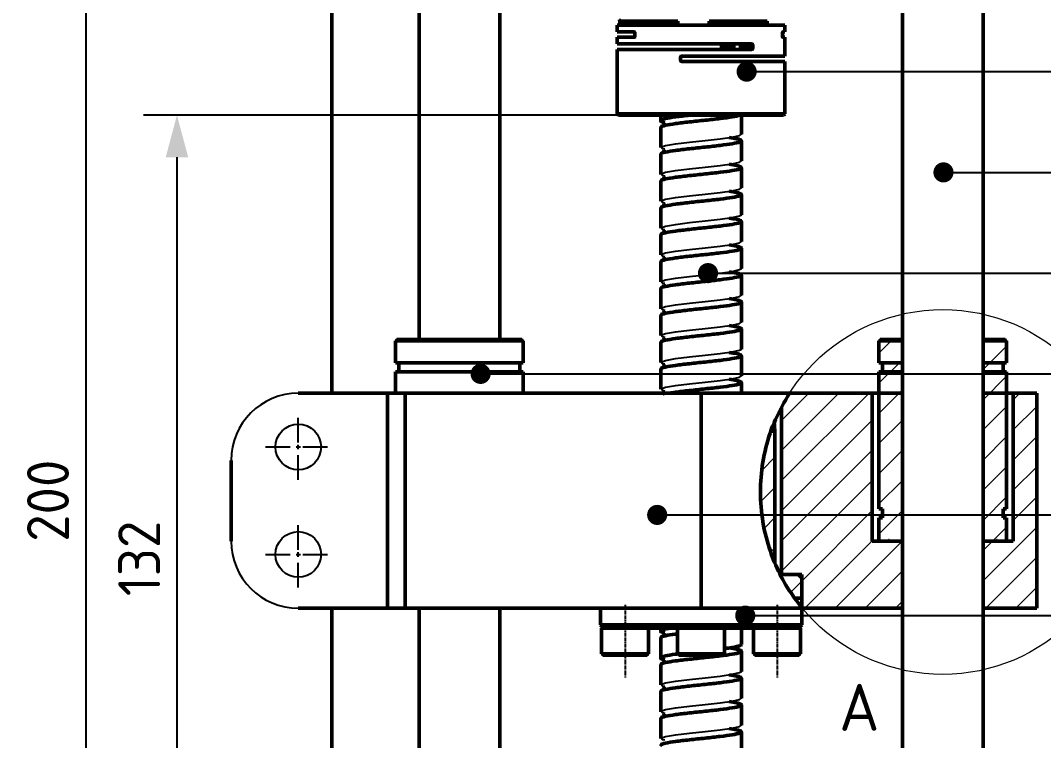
# Model space of a CAD drawing. Header units: millimetres. Extents: x 55 to 11032, y -227 to 3957.
# Drawn here: x 2156.3 to 2308.7, y 2055.2 to 2162.4 of the extents above; entities that cross this region are included whole.
import ezdxf
from ezdxf import colors
from ezdxf.entities.mleader import LeaderData, LeaderLine
from ezdxf.math import Vec2, Vec3

# ---------------------------------------------------------------- set-up
doc = ezdxf.new("R2010")
doc.units = ezdxf.units.MM
doc.header["$LTSCALE"] = 0.7
doc.header["$PDMODE"] = 35
doc.header["$PDSIZE"] = -4
doc.linetypes.add('CENTER2', pattern=[1.125, 0.75, -0.125, 0.125, -0.125])
doc.layers.get('0').update_dxf_attribs({"color": 255})
for name, color, linetype, lineweight in [('AM_5', 10, 'Continuous', 25), ('AMC_Contour', 7, 'Continuous', 50), ('CON', 7, 'Continuous', 50), ('DIM', 94, 'Continuous', 25)]:
    doc.layers.add(name, color=color, linetype=linetype, lineweight=lineweight)
doc.styles.add('TCVN-7284', font='tcvn+7284-2003r.ttf')
doc.styles.add('TCVN7824', font='tcvn+7284-2003r.ttf', dxfattribs={"height": 3.5})
doc.dimstyles.new('TCVN_ISO-25_RadiusDia', dxfattribs={"dimtxt": 2.5, "dimasz": 2.5, "dimexe": 2, "dimexo": 0, "dimgap": 1, "dimtad": 1, "dimtoh": 1, "dimtxsty": 'TCVN-7284', "dimblk": 'Arrow', "dimcen": 0, "dimclrd": 256, "dimclre": 256, "dimclrt": 256, "dimadec": 0, "dimazin": 0, "dimtfac": 1, "dimtofl": 0, "dimtmove": 1, "dimatfit": 0, "dimldrblk": 'Arrow', "dimfxl": 1, "dimlwd": -1, "dimlwe": -1, "dimarcsym": 0})
pattern_1 = [(45, (395.042, 1467.4604), (-2.245064, 2.245064), [])]

# ---------------------------------------------------------------- blocks, each defined once
blk = doc.blocks.new('Arrow')
at = {"layer": 'DIM'}
blk.add_solid([(-1, 0.268), (-1, -0.268), (0, 0)], dxfattribs=at)
blk = doc.blocks.new('*D739')
at = {"layer": 'Defpoints', "color": 0, "ltscale": 0.2, "transparency": 16777216}
for p in [(2202.73, 2190.91), (2166.07, 1990.91), (2202.73, 1990.91)]:
    blk.add_point(p, dxfattribs=at)
at = {"layer": 'DIM', "ltscale": 0.2, "transparency": 16777216}
for p, q in [((2202.73, 2190.91), (2161.07, 2190.91)), ((2166.07, 2184.66), (2166.07, 1997.16)), ((2202.73, 1990.91), (2161.07, 1990.91))]:
    blk.add_line(p, q, dxfattribs=at)
at = {"layer": 'DIM', "ltscale": 0.2, "transparency": 16777216, "xscale": 6.25, "yscale": 6.25, "zscale": 6.25}
for p, rotation in [((2166.07, 2190.91), 90), ((2166.07, 1990.91), 270)]:
    blk.add_blockref('Arrow', p, dxfattribs=dict(at, rotation=rotation))
at = {"layer": 'DIM', "ltscale": 0.2, "transparency": 16777216, "insert": (2160.45, 2090.91), "char_height": 6.25, "attachment_point": 5, "rotation": 90, "style": 'TCVN-7284'}
blk.add_mtext('200', dxfattribs=at)
blk = doc.blocks.new('*D736')
at = {"layer": 'Defpoints', "color": 0, "ltscale": 0.2, "transparency": 16777216}
for p in [(2245.43, 2148.31), (2179.66, 2016.31), (2232.48, 2016.31)]:
    blk.add_point(p, dxfattribs=at)
at = {"layer": 'DIM', "ltscale": 0.2, "transparency": 16777216}
for p, q in [((2245.43, 2148.31), (2174.66, 2148.31)), ((2179.66, 2142.06), (2179.66, 2022.56)), ((2232.48, 2016.31), (2174.66, 2016.31))]:
    blk.add_line(p, q, dxfattribs=at)
at = {"layer": 'DIM', "ltscale": 0.2, "transparency": 16777216, "xscale": 6.25, "yscale": 6.25, "zscale": 6.25}
for p, rotation in [((2179.66, 2148.31), 90), ((2179.66, 2016.31), 270)]:
    blk.add_blockref('Arrow', p, dxfattribs=dict(at, rotation=rotation))
at = {"layer": 'DIM', "ltscale": 0.2, "transparency": 16777216, "insert": (2174.03, 2082.31), "char_height": 6.25, "attachment_point": 5, "rotation": 90, "style": 'TCVN-7284'}
blk.add_mtext('132', dxfattribs=at)
blk = doc.blocks.new('_Dot')
at = {"color": 0, "linetype": 'ByBlock', "lineweight": -2}
blk.add_line((-0.5, 0), (-1, 0), dxfattribs=at)
at = {"color": 0, "linetype": 'ByBlock', "const_width": 0.5}
blk.add_lwpolyline([(-0.25, 0, 1), (0.25, 0, 1)], format="xyb", close=True, dxfattribs=at)
blk = doc.blocks.new('*U823')
at = {"layer": 'AM_5', "color": 0, "linetype": 'CENTER2', "ltscale": 7, "transparency": 16777216}
for p, q in [((0, 0.68), (0, 4.9)), ((-4.9, 0), (-0.68, 0)), ((0.68, 0), (4.9, 0)), ((0, -4.9), (0, -0.68))]:
    blk.add_line(p, q, dxfattribs=at)
at = {"layer": 'AM_5', "color": 0, "linetype": 'Continuous', "ltscale": 7, "transparency": 16777216}
for p, q in [((-0.34, 0), (0.34, 0)), ((0, -0.34), (0, 0.34))]:
    blk.add_line(p, q, dxfattribs=at)
blk = doc.blocks.new('*U824')
at = {"layer": 'AM_5', "color": 0, "linetype": 'CENTER2', "ltscale": 7, "transparency": 16777216}
for p, q in [((0, 0.68), (0, 4.9)), ((-4.9, 0), (-0.68, 0)), ((0.68, 0), (4.9, 0)), ((0, -4.9), (0, -0.68))]:
    blk.add_line(p, q, dxfattribs=at)
at = {"layer": 'AM_5', "color": 0, "linetype": 'Continuous', "ltscale": 7, "transparency": 16777216}
for p, q in [((-0.34, 0), (0.34, 0)), ((0, -0.34), (0, 0.34))]:
    blk.add_line(p, q, dxfattribs=at)
blk = doc.blocks.new('*U844')
at = {"layer": 'AM_5', "color": 0, "linetype": 'CENTER2', "transparency": 16777216}
blk.add_line((0, 5.4), (0, -5.4), dxfattribs=at)
blk = doc.blocks.new('*U845')
at = {"layer": 'AM_5', "color": 0, "linetype": 'CENTER2', "transparency": 16777216}
blk.add_line((0, 5.4), (0, -5.4), dxfattribs=at)

msp = doc.modelspace()

# ---------------------------------------------------------------- hatches: boundary and pattern name
at = {"linetype": 'Continuous', "lineweight": 18}
h = msp.add_hatch(dxfattribs=at)
h.set_pattern_fill('ANSI31', style=0)
h.set_pattern_definition(pattern_1)
edge = h.paths.add_edge_path(flags=0)
edge.add_line((2284.734, 2089.712), (2284.734, 2088.362))
edge.add_line((2284.734, 2088.362), (2284.234, 2088.362))
edge.add_line((2284.234, 2088.362), (2284.234, 2085.112))
edge.add_arc((2284.434, 2085.112), 0.2, 180, 270)
edge.add_line((2284.434, 2084.912), (2285.634, 2084.912))
edge.add_line((2285.634, 2084.912), (2285.634, 2085.012))
edge.add_line((2285.634, 2085.012), (2285.734, 2085.012))
edge.add_line((2285.734, 2085.012), (2285.734, 2084.912))
edge.add_line((2285.734, 2084.912), (2287.734, 2084.912))
edge.add_line((2287.734, 2084.912), (2287.734, 2114.912))
edge.add_line((2287.734, 2114.912), (2285.734, 2114.912))
edge.add_line((2285.734, 2114.912), (2285.734, 2114.812))
edge.add_line((2285.734, 2114.812), (2285.634, 2114.812))
edge.add_line((2285.634, 2114.812), (2285.634, 2114.912))
edge.add_line((2285.634, 2114.912), (2284.434, 2114.912))
edge.add_arc((2284.434, 2114.712), 0.2, 90, 180)
edge.add_line((2284.234, 2114.712), (2284.234, 2111.462))
edge.add_line((2284.234, 2111.462), (2284.734, 2111.462))
edge.add_line((2284.734, 2111.462), (2284.734, 2110.112))
edge.add_line((2284.734, 2110.112), (2284.234, 2110.112))
edge.add_line((2284.234, 2110.112), (2284.234, 2089.712))
edge.add_line((2284.234, 2089.712), (2284.734, 2089.712))
h = msp.add_hatch(dxfattribs=at)
h.set_pattern_fill('ANSI31', style=0)
h.set_pattern_definition(pattern_1)
edge = h.paths.add_edge_path(flags=0)
edge.add_line((2303.234, 2089.712), (2303.234, 2110.112))
edge.add_line((2303.234, 2110.112), (2302.734, 2110.112))
edge.add_line((2302.734, 2110.112), (2302.734, 2111.462))
edge.add_line((2302.734, 2111.462), (2303.234, 2111.462))
edge.add_line((2303.234, 2111.462), (2303.234, 2114.712))
edge.add_arc((2303.034, 2114.712), 0.2, 0, 90)
edge.add_line((2303.034, 2114.912), (2301.834, 2114.912))
edge.add_line((2301.834, 2114.912), (2301.834, 2114.812))
edge.add_line((2301.834, 2114.812), (2301.734, 2114.812))
edge.add_line((2301.734, 2114.812), (2301.734, 2114.912))
edge.add_line((2301.734, 2114.912), (2299.734, 2114.912))
edge.add_line((2299.734, 2114.912), (2299.734, 2084.912))
edge.add_line((2299.734, 2084.912), (2301.734, 2084.912))
edge.add_line((2301.734, 2084.912), (2301.734, 2085.012))
edge.add_line((2301.734, 2085.012), (2301.834, 2085.012))
edge.add_line((2301.834, 2085.012), (2301.834, 2084.912))
edge.add_line((2301.834, 2084.912), (2303.034, 2084.912))
edge.add_arc((2303.034, 2085.112), 0.2, 270, 360)
edge.add_line((2303.234, 2085.112), (2303.234, 2088.362))
edge.add_line((2303.234, 2088.362), (2302.734, 2088.362))
edge.add_line((2302.734, 2088.362), (2302.734, 2089.712))
edge.add_line((2302.734, 2089.712), (2303.234, 2089.712))
h = msp.add_hatch(dxfattribs=at)
h.set_pattern_fill('ANSI31', style=0)
h.set_pattern_definition(pattern_1)
edge = h.paths.add_edge_path(flags=0)
edge.add_arc((2293.734, 2092.208), 27.158, 147.21709, 152.09604)
edge.add_line((2269.734, 2104.917), (2269.734, 2079.912))
edge.add_line((2269.734, 2079.912), (2272.734, 2079.912))
edge.add_line((2272.734, 2079.912), (2272.734, 2074.987))
edge.add_arc((2293.734, 2092.208), 27.158, 219.35186, 219.5576)
edge.add_line((2272.796, 2074.912), (2287.734, 2074.912))
edge.add_line((2287.734, 2074.912), (2287.734, 2084.912))
edge.add_line((2287.734, 2084.912), (2283.234, 2084.912))
edge.add_line((2283.234, 2084.912), (2283.234, 2106.912))
edge.add_line((2283.234, 2106.912), (2270.902, 2106.912))
h = msp.add_hatch(dxfattribs=at)
h.set_pattern_fill('ANSI31', style=0)
h.set_pattern_definition(pattern_1)
h.paths.add_polyline_path([(2307.734, 2074.912), (2307.734, 2106.912), (2304.234, 2106.912), (2304.234, 2084.912), (2299.734, 2084.912), (2299.734, 2074.912)], flags=0)
h = msp.add_hatch(dxfattribs=at)
h.set_pattern_fill('ANSI31', style=0)
h.set_pattern_definition(pattern_1)
edge = h.paths.add_edge_path(flags=0)
edge.add_line((2268.734, 2081.6), (2268.734, 2101.285))
edge.add_line((2268.734, 2101.285), (2268.138, 2101.285))
edge.add_arc((2293.734, 2092.208), 27.158, 160.47353, 202.99257)
h = msp.add_hatch(dxfattribs=at)
h.set_pattern_fill('ANSI31', style=0)
h.set_pattern_definition(pattern_1)
edge = h.paths.add_edge_path(flags=0)
edge.add_line((2271.642, 2076.412), (2272.734, 2076.412))
edge.add_line((2272.734, 2076.412), (2272.734, 2079.412))
edge.add_line((2272.734, 2079.412), (2272.234, 2079.912))
edge.add_line((2272.234, 2079.912), (2269.519, 2079.912))
edge.add_arc((2293.734, 2092.208), 27.158, 206.91978, 215.56459)

# ---------------------------------------------------------------- linework, layer by layer
at = {"color": 7, "linetype": 'Continuous', "lineweight": 25, "flags": 128}
for points in [[(2252.314, 2143.237), (2251.986, 2143.312), (2251.765, 2143.563), (2252.452, 2143.812), (2253.94, 2144.061), (2256.011, 2144.312), (2258.345, 2144.563), (2260.58, 2144.812), (2262.382, 2145.061), (2263.481, 2145.312), (2263.734, 2145.498), (2263.734, 2145.498)], [(2252.314, 2139.237), (2251.986, 2139.312), (2251.765, 2139.563), (2252.452, 2139.812), (2253.94, 2140.061), (2256.011, 2140.312), (2258.345, 2140.563), (2260.58, 2140.812), (2262.382, 2141.061), (2263.481, 2141.312), (2263.734, 2141.498), (2263.734, 2141.498)], [(2252.314, 2135.237), (2251.986, 2135.312), (2251.765, 2135.563), (2252.452, 2135.812), (2253.94, 2136.061), (2256.011, 2136.312), (2258.345, 2136.563), (2260.58, 2136.812), (2262.382, 2137.061), (2263.481, 2137.312), (2263.734, 2137.498), (2263.734, 2137.498)], [(2252.314, 2131.237), (2251.986, 2131.312), (2251.765, 2131.563), (2252.452, 2131.812), (2253.94, 2132.061), (2256.011, 2132.312), (2258.345, 2132.563), (2260.58, 2132.812), (2262.382, 2133.061), (2263.481, 2133.312), (2263.734, 2133.498), (2263.734, 2133.498)], [(2252.314, 2127.237), (2251.986, 2127.312), (2251.765, 2127.563), (2252.452, 2127.812), (2253.94, 2128.061), (2256.011, 2128.312), (2258.345, 2128.563), (2260.58, 2128.812), (2262.382, 2129.061), (2263.481, 2129.312), (2263.734, 2129.498), (2263.734, 2129.498)], [(2252.314, 2123.237), (2251.986, 2123.312), (2251.765, 2123.563), (2252.452, 2123.812), (2253.94, 2124.061), (2256.011, 2124.312), (2258.345, 2124.563), (2260.58, 2124.812), (2262.382, 2125.061), (2263.481, 2125.312), (2263.734, 2125.498), (2263.734, 2125.498)], [(2252.314, 2119.237), (2251.986, 2119.312), (2251.765, 2119.563), (2252.452, 2119.812), (2253.94, 2120.061), (2256.011, 2120.312), (2258.345, 2120.563), (2260.58, 2120.812), (2262.382, 2121.061), (2263.481, 2121.312), (2263.734, 2121.498), (2263.734, 2121.498)], [(2252.314, 2115.237), (2251.986, 2115.312), (2251.765, 2115.563), (2252.452, 2115.812), (2253.94, 2116.061), (2256.011, 2116.312), (2258.345, 2116.563), (2260.58, 2116.812), (2262.382, 2117.061), (2263.481, 2117.312), (2263.734, 2117.498), (2263.734, 2117.498)], [(2252.314, 2111.237), (2251.986, 2111.312), (2251.765, 2111.563), (2252.452, 2111.812), (2253.94, 2112.061), (2256.011, 2112.312), (2258.345, 2112.563), (2260.58, 2112.812), (2262.382, 2113.061), (2263.481, 2113.312), (2263.734, 2113.498), (2263.734, 2113.498)], [(2252.314, 2107.237), (2251.986, 2107.312), (2251.765, 2107.563), (2252.452, 2107.812), (2253.94, 2108.061), (2256.011, 2108.312), (2258.345, 2108.563), (2260.58, 2108.812), (2262.382, 2109.061), (2263.481, 2109.312), (2263.734, 2109.498), (2263.734, 2109.498)], [(2252.314, 2063.237), (2251.986, 2063.312), (2251.765, 2063.563), (2252.452, 2063.812), (2253.94, 2064.061), (2256.011, 2064.312), (2258.345, 2064.563), (2260.58, 2064.812), (2262.382, 2065.061), (2263.481, 2065.312), (2263.734, 2065.498), (2263.734, 2065.498)], [(2252.314, 2059.237), (2251.986, 2059.312), (2251.765, 2059.563), (2252.452, 2059.812), (2253.94, 2060.061), (2256.011, 2060.312), (2258.345, 2060.563), (2260.58, 2060.812), (2262.382, 2061.061), (2263.481, 2061.312), (2263.734, 2061.498), (2263.734, 2061.498)], [(2252.314, 2055.237), (2251.986, 2055.312), (2251.765, 2055.563), (2252.452, 2055.812), (2253.94, 2056.061), (2256.011, 2056.312), (2258.345, 2056.563), (2260.58, 2056.812), (2262.382, 2057.061), (2263.481, 2057.312), (2263.734, 2057.498), (2263.734, 2057.498)]]:
    msp.add_lwpolyline(points, dxfattribs=at)
at = {"color": 7, "linetype": 'Continuous', "lineweight": 18}
msp.add_circle((2293.734, 2092.208), 27.157, dxfattribs=at)
at = {"color": 7, "linetype": 'Continuous', "lineweight": 25}
for centre in [(2197.734, 2098.912), (2197.734, 2082.912)]:
    msp.add_circle(centre, 3.4, dxfattribs=at)
for centre, radius, start, end in [((2212.434, 2114.712), 0.2, 90, 180), ((2231.034, 2114.712), 0.2, 0, 90), ((2284.434, 2114.712), 0.2, 90, 180), ((2284.434, 2114.712), 0.2, 90, 180), ((2303.034, 2114.712), 0.2, 0, 90), ((2303.034, 2114.712), 0.2, 0, 90), ((2197.734, 2096.912), 10, 90, 180), ((2197.734, 2084.912), 10, 180, 270), ((2284.434, 2085.112), 0.2, 180, 270), ((2303.034, 2085.112), 0.2, 270, 0), ((2243.12, 2068.112), 0.2, 180, 270), ((2249.72, 2068.112), 0.2, 270, 0), ((2254.434, 2068.112), 0.2, 180, 270), ((2261.034, 2068.112), 0.2, 270, 0), ((2265.747, 2068.112), 0.2, 180, 270), ((2272.347, 2068.112), 0.2, 270, 0), ((2261.034, 2060.133), 0.2, 270, 0)]:
    msp.add_arc(centre, radius, start, end, dxfattribs=at)
at = {"layer": 'CON', "color": 7, "linetype": 'Continuous'}
for p, q in [((2202.734, 2106.912), (2202.734, 2180.912)), ((2215.734, 2170.912), (2215.734, 2114.912)), ((2287.734, 2170.912), (2287.734, 2114.912)), ((2299.734, 2114.912), (2299.734, 2170.912)), ((2227.734, 2114.912), (2227.734, 2168.978)), ((2245.234, 2161.712), (2245.234, 2160.712)), ((2245.234, 2161.712), (2270.234, 2161.712)), ((2245.614, 2162.312), (2245.614, 2161.912)), ((2254.25, 2162.312), (2245.614, 2162.312)), ((2254.25, 2161.912), (2245.614, 2161.912)), ((2254.25, 2161.912), (2254.25, 2162.312)), ((2258.942, 2162.312), (2258.942, 2161.912)), ((2267.579, 2162.312), (2258.942, 2162.312)), ((2267.579, 2161.912), (2258.942, 2161.912)), ((2267.579, 2161.912), (2267.579, 2162.312)), ((2270.234, 2160.712), (2270.234, 2161.712)), ((2247.753, 2160.712), (2245.234, 2160.712)), ((2245.234, 2159.912), (2245.234, 2158.912)), ((2245.234, 2159.912), (2247.753, 2159.912)), ((2247.889, 2160.112), (2247.889, 2160.512)), ((2269.853, 2160.512), (2269.853, 2160.112)), ((2270.234, 2160.712), (2269.906, 2160.712)), ((2269.906, 2159.912), (2270.234, 2159.912)), ((2270.234, 2157.112), (2270.234, 2159.912)), ((2265.26, 2158.912), (2245.234, 2158.912)), ((2245.234, 2158.112), (2245.234, 2148.512)), ((2245.234, 2158.112), (2265.26, 2158.112)), ((2260.794, 2158.712), (2260.794, 2158.312)), ((2260.794, 2158.712), (2262.619, 2158.712)), ((2260.794, 2158.312), (2262.619, 2158.312)), ((2262.619, 2158.312), (2262.619, 2158.712)), ((2263.611, 2158.712), (2265.436, 2158.712)), ((2263.611, 2158.712), (2263.611, 2158.312)), ((2263.611, 2158.312), (2265.436, 2158.312)), ((2265.436, 2158.312), (2265.436, 2158.712)), ((2254.674, 2156.912), (2254.674, 2156.512)), ((2270.234, 2157.112), (2254.889, 2157.112)), ((2254.889, 2156.312), (2270.234, 2156.312)), ((2270.234, 2148.512), (2270.234, 2156.312)), ((2245.234, 2148.512), (2245.434, 2148.312)), ((2245.504, 2148.512), (2245.234, 2148.512)), ((2270.034, 2148.312), (2245.434, 2148.312)), ((2270.234, 2148.512), (2245.504, 2148.512)), ((2251.734, 2148.312), (2251.734, 2147.498)), ((2263.734, 2145.498), (2263.734, 2148.312)), ((2270.034, 2148.312), (2270.234, 2148.512)), ((2251.734, 2146.498), (2251.734, 2143.498)), ((2263.734, 2141.498), (2263.734, 2144.498)), ((2251.734, 2142.498), (2251.734, 2139.498)), ((2263.734, 2137.498), (2263.734, 2140.498)), ((2251.734, 2138.498), (2251.734, 2135.498)), ((2263.734, 2133.498), (2263.734, 2136.498)), ((2251.734, 2134.498), (2251.734, 2131.498)), ((2263.734, 2129.498), (2263.734, 2132.498)), ((2251.734, 2130.498), (2251.734, 2127.498)), ((2263.734, 2125.498), (2263.734, 2128.498)), ((2251.734, 2126.498), (2251.734, 2123.498)), ((2263.734, 2121.498), (2263.734, 2124.498)), ((2251.734, 2122.498), (2251.734, 2119.498)), ((2263.734, 2117.498), (2263.734, 2120.498)), ((2251.734, 2118.498), (2251.734, 2115.498)), ((2263.734, 2113.498), (2263.734, 2116.498)), ((2212.234, 2114.712), (2212.234, 2111.462)), ((2212.434, 2114.912), (2218.611, 2114.912)), ((2218.611, 2114.912), (2231.034, 2114.912)), ((2231.234, 2111.462), (2231.234, 2114.712)), ((2251.734, 2114.498), (2251.734, 2111.498)), ((2284.234, 2111.462), (2284.234, 2114.712)), ((2284.234, 2114.712), (2284.234, 2111.462)), ((2284.434, 2114.912), (2285.634, 2114.912)), ((2287.734, 2114.912), (2284.434, 2114.912)), ((2285.634, 2114.812), (2285.634, 2114.912)), ((2285.634, 2114.912), (2285.734, 2114.912)), ((2285.634, 2114.812), (2285.734, 2114.812)), ((2285.734, 2114.812), (2285.734, 2114.912)), ((2285.734, 2114.912), (2287.734, 2114.912)), ((2287.734, 2084.912), (2287.734, 2114.912)), ((2299.734, 2114.912), (2299.734, 2084.912)), ((2299.734, 2114.912), (2301.734, 2114.912)), ((2303.034, 2114.912), (2299.734, 2114.912)), ((2301.734, 2114.912), (2301.834, 2114.912)), ((2301.734, 2114.912), (2301.734, 2114.812)), ((2301.734, 2114.812), (2301.834, 2114.812)), ((2301.834, 2114.912), (2301.834, 2114.812)), ((2301.834, 2114.912), (2303.034, 2114.912)), ((2303.234, 2114.712), (2303.234, 2111.462)), ((2303.234, 2111.462), (2303.234, 2114.712)), ((2263.734, 2109.498), (2263.734, 2112.498)), ((2212.234, 2111.462), (2231.234, 2111.462)), ((2212.734, 2111.462), (2212.734, 2110.112)), ((2230.734, 2110.112), (2230.734, 2111.462)), ((2284.734, 2111.462), (2284.234, 2111.462)), ((2287.734, 2111.462), (2284.234, 2111.462)), ((2284.734, 2110.112), (2284.734, 2111.462)), ((2284.734, 2111.462), (2284.734, 2110.112)), ((2301.291, 2111.462), (2299.734, 2111.462)), ((2303.234, 2111.462), (2301.291, 2111.462)), ((2302.734, 2111.462), (2302.734, 2110.112)), ((2303.234, 2111.462), (2302.734, 2111.462)), ((2302.734, 2110.112), (2302.734, 2111.462)), ((2212.234, 2110.112), (2212.234, 2106.912)), ((2212.234, 2110.112), (2218.543, 2110.112)), ((2218.543, 2110.112), (2231.234, 2110.112)), ((2231.234, 2106.912), (2231.234, 2110.112)), ((2251.734, 2110.498), (2251.734, 2107.498)), ((2284.234, 2089.712), (2284.234, 2110.112)), ((2284.234, 2110.112), (2284.734, 2110.112)), ((2284.234, 2110.112), (2284.234, 2106.912)), ((2287.734, 2110.112), (2284.234, 2110.112)), ((2303.234, 2110.112), (2299.734, 2110.112)), ((2302.734, 2110.112), (2303.234, 2110.112)), ((2303.234, 2110.112), (2303.234, 2089.712)), ((2303.234, 2106.912), (2303.234, 2110.112)), ((2263.734, 2106.912), (2263.734, 2108.498)), ((2197.734, 2106.912), (2211, 2106.912)), ((2211, 2074.912), (2211, 2106.912)), ((2211, 2106.912), (2213.646, 2106.912)), ((2213.646, 2106.912), (2213.646, 2074.912)), ((2213.646, 2106.912), (2257.734, 2106.912)), ((2257.734, 2106.912), (2257.734, 2074.912)), ((2257.734, 2106.912), (2287.734, 2106.912)), ((2270.902, 2106.912), (2283.234, 2106.912)), ((2283.234, 2084.912), (2283.234, 2106.912)), ((2283.234, 2106.912), (2284.234, 2106.912)), ((2299.734, 2106.912), (2307.734, 2106.912)), ((2303.234, 2106.912), (2304.234, 2106.912)), ((2304.234, 2106.912), (2304.234, 2084.912)), ((2304.234, 2106.912), (2307.734, 2106.912)), ((2307.734, 2074.912), (2307.734, 2106.912)), ((2307.734, 2106.912), (2307.734, 2074.912)), ((2269.734, 2104.723), (2269.734, 2079.912)), ((2268.734, 2101.285), (2268.138, 2101.285)), ((2268.734, 2081.6), (2268.734, 2101.285)), ((2187.734, 2084.912), (2187.734, 2096.912)), ((2284.734, 2089.712), (2284.234, 2089.712)), ((2284.734, 2088.362), (2284.734, 2089.712)), ((2302.734, 2089.712), (2302.734, 2088.362)), ((2303.234, 2089.712), (2302.734, 2089.712)), ((2284.234, 2085.112), (2284.234, 2088.362)), ((2284.234, 2088.362), (2284.734, 2088.362)), ((2302.734, 2088.362), (2303.234, 2088.362)), ((2303.234, 2088.362), (2303.234, 2085.112)), ((2287.734, 2084.912), (2283.234, 2084.912)), ((2285.634, 2084.912), (2284.434, 2084.912)), ((2285.634, 2084.912), (2285.634, 2085.012)), ((2285.734, 2085.012), (2285.634, 2085.012)), ((2285.734, 2084.912), (2285.734, 2085.012)), ((2287.734, 2084.912), (2285.734, 2084.912)), ((2287.734, 2074.912), (2287.734, 2084.912)), ((2299.734, 2084.912), (2299.734, 2074.912)), ((2304.234, 2084.912), (2299.734, 2084.912)), ((2301.734, 2084.912), (2299.734, 2084.912)), ((2301.734, 2085.012), (2301.734, 2084.912)), ((2301.834, 2085.012), (2301.734, 2085.012)), ((2301.834, 2085.012), (2301.834, 2084.912)), ((2303.034, 2084.912), (2301.834, 2084.912)), ((2269.734, 2079.912), (2272.734, 2079.912)), ((2269.734, 2079.912), (2272.234, 2079.912)), ((2272.234, 2079.912), (2272.734, 2079.412)), ((2272.734, 2074.987), (2272.734, 2079.912)), ((2272.734, 2076.412), (2272.734, 2079.412)), ((2271.642, 2076.412), (2272.734, 2076.412)), ((2211, 2074.912), (2197.734, 2074.912)), ((2202.734, 2000.912), (2202.734, 2074.912)), ((2213.646, 2074.912), (2211, 2074.912)), ((2257.734, 2074.912), (2213.646, 2074.912)), ((2215.734, 2074.912), (2215.734, 2016.312)), ((2227.734, 2016.312), (2227.734, 2074.912)), ((2242.734, 2074.912), (2242.734, 2072.412)), ((2287.734, 2074.912), (2257.734, 2074.912)), ((2272.734, 2074.912), (2272.734, 2072.412)), ((2272.796, 2074.912), (2287.734, 2074.912)), ((2287.734, 2074.912), (2287.734, 2016.312)), ((2299.734, 2074.912), (2307.734, 2074.912)), ((2299.734, 2016.312), (2299.734, 2074.912)), ((2307.734, 2074.912), (2299.734, 2074.912)), ((2242.734, 2072.412), (2272.734, 2072.412)), ((2243.234, 2071.912), (2242.734, 2072.412)), ((2242.92, 2071.912), (2242.92, 2068.112)), ((2243.211, 2071.912), (2242.92, 2071.912)), ((2272.234, 2071.912), (2243.234, 2071.912)), ((2249.92, 2068.112), (2249.92, 2071.912)), ((2251.734, 2071.912), (2251.734, 2071.498)), ((2254.234, 2071.912), (2254.234, 2068.112)), ((2261.201, 2071.898), (2261.304, 2071.912)), ((2261.234, 2068.112), (2261.234, 2071.912)), ((2263.734, 2069.498), (2263.734, 2071.912)), ((2265.547, 2071.912), (2265.547, 2068.112)), ((2272.234, 2071.912), (2272.734, 2072.412)), ((2272.547, 2071.912), (2272.234, 2071.912)), ((2272.547, 2068.112), (2272.547, 2071.912)), ((2251.734, 2070.498), (2251.734, 2067.498)), ((2263.734, 2065.498), (2263.734, 2068.498)), ((2246.42, 2067.912), (2243.12, 2067.912)), ((2249.72, 2067.912), (2246.42, 2067.912)), ((2257.734, 2067.912), (2254.434, 2067.912)), ((2261.034, 2067.912), (2257.734, 2067.912)), ((2269.047, 2067.912), (2265.747, 2067.912)), ((2272.347, 2067.912), (2269.047, 2067.912)), ((2251.734, 2066.498), (2251.734, 2063.498)), ((2263.734, 2061.498), (2263.734, 2064.498)), ((2251.734, 2062.498), (2251.734, 2059.498)), ((2263.734, 2057.498), (2263.734, 2060.498)), ((2251.734, 2058.498), (2251.734, 2055.498)), ((2263.734, 2053.498), (2263.734, 2056.498))]:
    msp.add_line(p, q, dxfattribs=at)
at = {"layer": 'CON', "color": 8, "linetype": 'Continuous'}
for p, q in [((2212.234, 2114.712), (2218.543, 2114.712)), ((2218.543, 2114.712), (2231.234, 2114.712)), ((2287.734, 2114.712), (2284.234, 2114.712)), ((2301.291, 2114.712), (2299.734, 2114.712)), ((2303.234, 2114.712), (2301.291, 2114.712)), ((2242.92, 2068.112), (2246.42, 2068.112)), ((2246.42, 2068.112), (2249.92, 2068.112)), ((2254.234, 2068.112), (2257.734, 2068.112)), ((2257.734, 2068.112), (2261.234, 2068.112)), ((2265.547, 2068.112), (2269.047, 2068.112)), ((2269.047, 2068.112), (2272.547, 2068.112))]:
    msp.add_line(p, q, dxfattribs=at)
at = {"layer": 'CON', "color": 7, "linetype": 'Continuous'}
for points, knots in [([(2245.562, 2162.512), (2245.568, 2162.509), (2245.581, 2162.504), (2245.595, 2162.468), (2245.604, 2162.429), (2245.61, 2162.393), (2245.613, 2162.354), (2245.614, 2162.326), (2245.614, 2162.312)], [0, 0, 0, 0, 0.250166, 0.4987352, 0.6229356, 0.7472374, 0.8724913, 1, 1, 1, 1]), ([(2267.714, 2161.712), (2267.697, 2161.715), (2267.664, 2161.72), (2267.627, 2161.756), (2267.603, 2161.796), (2267.59, 2161.831), (2267.581, 2161.87), (2267.579, 2161.898), (2267.579, 2161.912)], [0, 0, 0, 0, 0.250166, 0.4987352, 0.6229356, 0.7472374, 0.8724913, 1, 1, 1, 1]), ([(2247.889, 2160.512), (2247.888, 2160.526), (2247.887, 2160.554), (2247.878, 2160.593), (2247.864, 2160.628), (2247.841, 2160.668), (2247.804, 2160.704), (2247.77, 2160.709), (2247.753, 2160.712)], [0, 0, 0, 0, 0.1273937, 0.252521, 0.3767052, 0.5008192, 0.7494054, 1, 1, 1, 1]), ([(2247.753, 2159.912), (2247.77, 2159.915), (2247.803, 2159.92), (2247.841, 2159.956), (2247.864, 2159.996), (2247.878, 2160.031), (2247.887, 2160.07), (2247.888, 2160.098), (2247.889, 2160.112)], [0, 0, 0, 0, 0.250166, 0.4987352, 0.6229356, 0.7472374, 0.8724913, 1, 1, 1, 1]), ([(2269.906, 2160.712), (2269.899, 2160.709), (2269.887, 2160.704), (2269.872, 2160.668), (2269.863, 2160.629), (2269.858, 2160.593), (2269.854, 2160.554), (2269.854, 2160.526), (2269.853, 2160.512)], [0, 0, 0, 0, 0.25016596, 0.49873524, 0.62293557, 0.74723743, 0.87249126, 1, 1, 1, 1]), ([(2269.853, 2160.112), (2269.854, 2160.098), (2269.854, 2160.07), (2269.858, 2160.031), (2269.863, 2159.996), (2269.872, 2159.957), (2269.887, 2159.92), (2269.899, 2159.915), (2269.906, 2159.912)], [0, 0, 0, 0, 0.1273937, 0.252521, 0.3767052, 0.5008192, 0.7494054, 1, 1, 1, 1]), ([(2265.436, 2158.712), (2265.435, 2158.726), (2265.434, 2158.754), (2265.422, 2158.793), (2265.405, 2158.828), (2265.374, 2158.868), (2265.326, 2158.904), (2265.282, 2158.909), (2265.26, 2158.912)], [0, 0, 0, 0, 0.1273937, 0.252521, 0.3767052, 0.5008192, 0.7494054, 1, 1, 1, 1]), ([(2265.26, 2158.112), (2265.282, 2158.115), (2265.326, 2158.12), (2265.374, 2158.156), (2265.405, 2158.196), (2265.422, 2158.231), (2265.434, 2158.27), (2265.435, 2158.298), (2265.436, 2158.312)], [0, 0, 0, 0, 0.250166, 0.4987352, 0.6229356, 0.7472374, 0.8724913, 1, 1, 1, 1]), ([(2254.889, 2157.112), (2254.862, 2157.109), (2254.808, 2157.104), (2254.749, 2157.068), (2254.712, 2157.029), (2254.691, 2156.993), (2254.676, 2156.954), (2254.675, 2156.926), (2254.674, 2156.912)], [0, 0, 0, 0, 0.250166, 0.4987352, 0.6229356, 0.7472374, 0.8724913, 1, 1, 1, 1]), ([(2254.674, 2156.512), (2254.675, 2156.498), (2254.676, 2156.47), (2254.691, 2156.431), (2254.712, 2156.396), (2254.749, 2156.357), (2254.808, 2156.32), (2254.862, 2156.315), (2254.889, 2156.312)], [0, 0, 0, 0, 0.12739366, 0.25252101, 0.37670516, 0.50081917, 0.74940543, 1, 1, 1, 1]), ([(2252.314, 2147.237), (2252.196, 2147.262), (2251.683, 2147.371), (2251.646, 2147.563), (2252.308, 2147.812), (2253.834, 2148.061), (2255.285, 2148.228), (2256.011, 2148.312)], [0, 0, 0, 0, 0.0695834, 0.3025244, 0.5347917, 0.767059, 1, 1, 1, 1]), ([(2251.822, 2146.498), (2251.796, 2146.52), (2251.668, 2146.625), (2252.36, 2146.812), (2253.831, 2147.061), (2255.969, 2147.312), (2258.361, 2147.563), (2260.643, 2147.812), (2262.545, 2148.061), (2263.169, 2148.228), (2263.481, 2148.312)], [0, 0, 0, 0, 0.0356511, 0.1732442, 0.3108373, 0.4488295, 0.5868217, 0.7244147, 0.8620078, 1, 1, 1, 1]), ([(2252.266, 2147.173), (2252.262, 2147.144), (2252.252, 2147.062), (2252.164, 2146.797), (2252.2, 2146.792), (2252.205, 2146.792)], [0, 0, 0, 0, 0.3064282, 0.8919093, 1, 1, 1, 1]), ([(2251.822, 2142.498), (2251.796, 2142.52), (2251.668, 2142.625), (2252.36, 2142.812), (2253.831, 2143.061), (2255.969, 2143.312), (2258.358, 2143.563), (2260.654, 2143.812), (2262.505, 2144.061), (2263.533, 2144.291), (2263.808, 2144.489), (2263.604, 2144.654), (2263.069, 2144.821), (2262.318, 2144.935), (2261.914, 2144.996)], [0, 0, 0, 0, 0.0258643, 0.1256859, 0.2255074, 0.3256185, 0.4257296, 0.5255512, 0.6253727, 0.7254838, 0.7998235, 0.8629073, 0.9261138, 1, 1, 1, 1]), ([(2252.266, 2143.173), (2252.262, 2143.144), (2252.252, 2143.062), (2252.164, 2142.797), (2252.2, 2142.792), (2252.205, 2142.792)], [0, 0, 0, 0, 0.3064282, 0.8919093, 1, 1, 1, 1]), ([(2251.822, 2138.498), (2251.796, 2138.52), (2251.668, 2138.625), (2252.36, 2138.812), (2253.831, 2139.061), (2255.969, 2139.312), (2258.358, 2139.563), (2260.654, 2139.812), (2262.505, 2140.061), (2263.533, 2140.291), (2263.808, 2140.489), (2263.604, 2140.654), (2263.069, 2140.821), (2262.318, 2140.935), (2261.914, 2140.996)], [0, 0, 0, 0, 0.0258643, 0.1256859, 0.2255074, 0.3256185, 0.4257296, 0.5255512, 0.6253727, 0.7254838, 0.7998235, 0.8629073, 0.9261138, 1, 1, 1, 1]), ([(2252.266, 2139.173), (2252.262, 2139.144), (2252.252, 2139.062), (2252.164, 2138.797), (2252.2, 2138.792), (2252.205, 2138.792)], [0, 0, 0, 0, 0.3064282, 0.8919093, 1, 1, 1, 1]), ([(2251.822, 2134.498), (2251.796, 2134.52), (2251.668, 2134.625), (2252.36, 2134.812), (2253.831, 2135.061), (2255.969, 2135.312), (2258.358, 2135.563), (2260.654, 2135.812), (2262.505, 2136.061), (2263.533, 2136.291), (2263.808, 2136.489), (2263.604, 2136.654), (2263.069, 2136.821), (2262.318, 2136.935), (2261.914, 2136.996)], [0, 0, 0, 0, 0.0258643, 0.1256859, 0.2255074, 0.3256185, 0.4257296, 0.5255512, 0.6253727, 0.7254838, 0.7998235, 0.8629073, 0.9261138, 1, 1, 1, 1]), ([(2252.266, 2135.173), (2252.262, 2135.144), (2252.252, 2135.062), (2252.164, 2134.797), (2252.2, 2134.792), (2252.205, 2134.792)], [0, 0, 0, 0, 0.3064282, 0.8919093, 1, 1, 1, 1]), ([(2251.822, 2130.498), (2251.796, 2130.52), (2251.668, 2130.625), (2252.36, 2130.812), (2253.831, 2131.061), (2255.969, 2131.312), (2258.358, 2131.563), (2260.654, 2131.812), (2262.505, 2132.061), (2263.533, 2132.291), (2263.808, 2132.489), (2263.604, 2132.654), (2263.069, 2132.821), (2262.318, 2132.935), (2261.914, 2132.996)], [0, 0, 0, 0, 0.0258643, 0.1256859, 0.2255074, 0.3256185, 0.4257296, 0.5255512, 0.6253727, 0.7254838, 0.7998235, 0.8629073, 0.9261138, 1, 1, 1, 1]), ([(2252.266, 2131.173), (2252.262, 2131.144), (2252.252, 2131.062), (2252.164, 2130.797), (2252.2, 2130.792), (2252.205, 2130.792)], [0, 0, 0, 0, 0.3064282, 0.8919093, 1, 1, 1, 1]), ([(2251.822, 2126.498), (2251.796, 2126.52), (2251.668, 2126.625), (2252.36, 2126.812), (2253.831, 2127.061), (2255.969, 2127.312), (2258.358, 2127.563), (2260.654, 2127.812), (2262.505, 2128.061), (2263.533, 2128.291), (2263.808, 2128.489), (2263.604, 2128.654), (2263.069, 2128.821), (2262.318, 2128.935), (2261.914, 2128.996)], [0, 0, 0, 0, 0.0258643, 0.1256859, 0.2255074, 0.3256185, 0.4257296, 0.5255512, 0.6253727, 0.7254838, 0.7998235, 0.8629073, 0.9261138, 1, 1, 1, 1]), ([(2252.266, 2127.173), (2252.262, 2127.144), (2252.252, 2127.062), (2252.164, 2126.797), (2252.2, 2126.792), (2252.205, 2126.792)], [0, 0, 0, 0, 0.3064282, 0.8919093, 1, 1, 1, 1]), ([(2251.822, 2122.498), (2251.796, 2122.52), (2251.668, 2122.625), (2252.36, 2122.812), (2253.831, 2123.061), (2255.969, 2123.312), (2258.358, 2123.563), (2260.654, 2123.812), (2262.505, 2124.061), (2263.533, 2124.291), (2263.808, 2124.489), (2263.604, 2124.654), (2263.069, 2124.821), (2262.318, 2124.935), (2261.914, 2124.996)], [0, 0, 0, 0, 0.0258643, 0.1256859, 0.2255074, 0.3256185, 0.4257296, 0.5255512, 0.6253727, 0.7254838, 0.7998235, 0.8629073, 0.9261138, 1, 1, 1, 1]), ([(2252.266, 2123.173), (2252.262, 2123.144), (2252.252, 2123.062), (2252.164, 2122.797), (2252.2, 2122.792), (2252.205, 2122.792)], [0, 0, 0, 0, 0.3064282, 0.8919093, 1, 1, 1, 1]), ([(2251.822, 2118.498), (2251.796, 2118.52), (2251.668, 2118.625), (2252.36, 2118.812), (2253.831, 2119.061), (2255.969, 2119.312), (2258.358, 2119.563), (2260.654, 2119.812), (2262.505, 2120.061), (2263.533, 2120.291), (2263.808, 2120.489), (2263.604, 2120.654), (2263.069, 2120.821), (2262.318, 2120.935), (2261.914, 2120.996)], [0, 0, 0, 0, 0.0258643, 0.1256859, 0.2255074, 0.3256185, 0.4257296, 0.5255512, 0.6253727, 0.7254838, 0.7998235, 0.8629073, 0.9261138, 1, 1, 1, 1]), ([(2252.266, 2119.173), (2252.262, 2119.144), (2252.252, 2119.062), (2252.164, 2118.797), (2252.2, 2118.792), (2252.205, 2118.792)], [0, 0, 0, 0, 0.3064282, 0.8919093, 1, 1, 1, 1]), ([(2251.822, 2114.498), (2251.796, 2114.52), (2251.668, 2114.625), (2252.36, 2114.812), (2253.831, 2115.061), (2255.969, 2115.312), (2258.358, 2115.563), (2260.654, 2115.812), (2262.505, 2116.061), (2263.533, 2116.291), (2263.808, 2116.489), (2263.604, 2116.654), (2263.069, 2116.821), (2262.318, 2116.935), (2261.914, 2116.996)], [0, 0, 0, 0, 0.0258643, 0.1256859, 0.2255074, 0.3256185, 0.4257296, 0.5255512, 0.6253727, 0.7254838, 0.7998235, 0.8629073, 0.9261138, 1, 1, 1, 1]), ([(2252.266, 2115.173), (2252.262, 2115.144), (2252.252, 2115.062), (2252.164, 2114.797), (2252.2, 2114.792), (2252.205, 2114.792)], [0, 0, 0, 0, 0.3064282, 0.8919093, 1, 1, 1, 1]), ([(2251.822, 2110.498), (2251.796, 2110.52), (2251.668, 2110.625), (2252.36, 2110.812), (2253.831, 2111.061), (2255.969, 2111.312), (2258.358, 2111.563), (2260.654, 2111.812), (2262.505, 2112.061), (2263.533, 2112.291), (2263.808, 2112.489), (2263.604, 2112.654), (2263.069, 2112.821), (2262.318, 2112.935), (2261.914, 2112.996)], [0, 0, 0, 0, 0.0258643, 0.1256859, 0.2255074, 0.3256185, 0.4257296, 0.5255512, 0.6253727, 0.7254838, 0.7998235, 0.8629073, 0.9261138, 1, 1, 1, 1]), ([(2252.266, 2111.173), (2252.262, 2111.144), (2252.252, 2111.062), (2252.164, 2110.797), (2252.2, 2110.792), (2252.205, 2110.792)], [0, 0, 0, 0, 0.3064282, 0.8919093, 1, 1, 1, 1]), ([(2253.05, 2106.912), (2253.326, 2106.962), (2254.065, 2107.094), (2255.986, 2107.312), (2258.353, 2107.563), (2260.655, 2107.812), (2262.505, 2108.061), (2263.533, 2108.291), (2263.808, 2108.489), (2263.604, 2108.654), (2263.069, 2108.821), (2262.318, 2108.935), (2261.914, 2108.996)], [0, 0, 0, 0, 0.0715884, 0.1915951, 0.3116018, 0.4312614, 0.550921, 0.6709277, 0.7600413, 0.8356622, 0.91143, 1, 1, 1, 1]), ([(2252.266, 2107.173), (2252.262, 2107.144), (2252.252, 2107.062), (2252.164, 2106.797), (2252.2, 2106.792), (2252.205, 2106.792)], [0, 0, 0, 0, 0.3064282, 0.8919093, 1, 1, 1, 1]), ([(2270.902, 2106.912), (2270.164, 2105.636), (2268.687, 2103.082), (2267.278, 2098.837), (2266.548, 2094.435), (2266.545, 2089.95), (2267.29, 2085.511), (2268.679, 2081.472), (2270.53, 2077.893), (2272.04, 2075.906), (2272.796, 2074.912)], [0, 0, 0, 0, 0.12941592, 0.25885088, 0.38817462, 0.51750157, 0.64828271, 0.77905263, 0.88953268, 1, 1, 1, 1]), ([(2268.665, 2102.432), (2268.665, 2102.373), (2268.665, 2102.174), (2268.682, 2101.858), (2268.706, 2101.541), (2268.729, 2101.326), (2268.732, 2101.299), (2268.734, 2101.285)], [0, 0, 0, 0, 0.0952411, 0.3203937, 0.54654, 0.7737351, 1, 1, 1, 1]), ([(2252.314, 2071.237), (2252.196, 2071.262), (2251.681, 2071.371), (2251.677, 2071.563), (2252.093, 2071.763), (2252.837, 2071.879), (2253.05, 2071.912)], [0, 0, 0, 0, 0.11078368, 0.48164913, 0.85144194, 1, 1, 1, 1]), ([(2251.822, 2070.498), (2251.795, 2070.52), (2251.666, 2070.625), (2252.392, 2070.812), (2253.336, 2070.989), (2254.134, 2071.085), (2254.234, 2071.097)], [0, 0, 0, 0, 0.1079051, 0.5243572, 0.9408093, 1, 1, 1, 1]), ([(2252.266, 2071.173), (2252.262, 2071.144), (2252.252, 2071.062), (2252.164, 2070.797), (2252.2, 2070.792), (2252.205, 2070.792)], [0, 0, 0, 0, 0.3064282, 0.8919093, 1, 1, 1, 1]), ([(2252.314, 2067.237), (2252.196, 2067.262), (2251.683, 2067.371), (2251.64, 2067.563), (2252.332, 2067.812), (2253.346, 2067.991), (2254.154, 2068.087), (2254.264, 2068.1)], [0, 0, 0, 0, 0.0866052, 0.3765293, 0.6656148, 0.9547004, 1, 1, 1, 1]), ([(2251.822, 2066.498), (2251.796, 2066.52), (2251.668, 2066.625), (2252.36, 2066.812), (2253.831, 2067.061), (2255.969, 2067.312), (2258.358, 2067.563), (2260.654, 2067.812), (2262.505, 2068.061), (2263.533, 2068.291), (2263.808, 2068.489), (2263.604, 2068.654), (2263.069, 2068.821), (2262.318, 2068.935), (2261.914, 2068.996)], [0, 0, 0, 0, 0.0258643, 0.1256859, 0.2255074, 0.3256185, 0.4257296, 0.5255512, 0.6253727, 0.7254838, 0.7998235, 0.8629073, 0.9261138, 1, 1, 1, 1]), ([(2261.234, 2068.903), (2261.639, 2068.955), (2262.681, 2069.091), (2263.557, 2069.291), (2263.681, 2069.436), (2263.734, 2069.498)], [0, 0, 0, 0, 0.2671867, 0.6877222, 1, 1, 1, 1]), ([(2252.266, 2067.173), (2252.262, 2067.144), (2252.252, 2067.062), (2252.164, 2066.797), (2252.2, 2066.792), (2252.205, 2066.792)], [0, 0, 0, 0, 0.3064282, 0.8919093, 1, 1, 1, 1]), ([(2251.822, 2062.498), (2251.796, 2062.52), (2251.668, 2062.625), (2252.36, 2062.812), (2253.831, 2063.061), (2255.969, 2063.312), (2258.358, 2063.563), (2260.654, 2063.812), (2262.505, 2064.061), (2263.533, 2064.291), (2263.808, 2064.489), (2263.604, 2064.654), (2263.069, 2064.821), (2262.318, 2064.935), (2261.914, 2064.996)], [0, 0, 0, 0, 0.0258643, 0.1256859, 0.2255074, 0.3256185, 0.4257296, 0.5255512, 0.6253727, 0.7254838, 0.7998235, 0.8629073, 0.9261138, 1, 1, 1, 1]), ([(2252.266, 2063.173), (2252.262, 2063.144), (2252.252, 2063.062), (2252.164, 2062.797), (2252.2, 2062.792), (2252.205, 2062.792)], [0, 0, 0, 0, 0.3064282, 0.8919093, 1, 1, 1, 1]), ([(2251.822, 2058.498), (2251.796, 2058.52), (2251.668, 2058.625), (2252.36, 2058.812), (2253.831, 2059.061), (2255.969, 2059.312), (2258.358, 2059.563), (2260.654, 2059.812), (2262.505, 2060.061), (2263.533, 2060.291), (2263.808, 2060.489), (2263.604, 2060.654), (2263.069, 2060.821), (2262.318, 2060.935), (2261.914, 2060.996)], [0, 0, 0, 0, 0.02586432, 0.12568587, 0.22550742, 0.32561851, 0.42572961, 0.52555116, 0.62537271, 0.7254838, 0.79982348, 0.86290733, 0.92611379, 1, 1, 1, 1]), ([(2252.266, 2059.173), (2252.262, 2059.144), (2252.252, 2059.062), (2252.164, 2058.797), (2252.2, 2058.792), (2252.205, 2058.792)], [0, 0, 0, 0, 0.30642822, 0.8919093, 1, 1, 1, 1]), ([(2251.822, 2054.498), (2251.796, 2054.52), (2251.668, 2054.625), (2252.36, 2054.812), (2253.831, 2055.061), (2255.969, 2055.312), (2258.358, 2055.563), (2260.654, 2055.812), (2262.505, 2056.061), (2263.533, 2056.291), (2263.808, 2056.489), (2263.604, 2056.654), (2263.069, 2056.821), (2262.318, 2056.935), (2261.914, 2056.996)], [0, 0, 0, 0, 0.0258643, 0.1256859, 0.2255074, 0.3256185, 0.4257296, 0.5255512, 0.6253727, 0.7254838, 0.7998235, 0.8629073, 0.9261138, 1, 1, 1, 1])]:
    msp.add_open_spline(points, degree=3, knots=knots, dxfattribs=at)

# ---------------------------------------------------------------- block references
at = {"layer": 'AM_5', "linetype": 'CENTER2', "ltscale": 7}
for name, p in [('*U823', (2197.734, 2098.912)), ('*U824', (2197.734, 2082.912))]:
    msp.add_blockref(name, p, dxfattribs=at)
at = {"layer": 'AM_5', "linetype": 'CENTER2'}
for name, p in [('*U844', (2246.42, 2070.012)), ('*U845', (2269.047, 2070.012))]:
    msp.add_blockref(name, p, dxfattribs=at)

# ---------------------------------------------------------------- texts
at = {"layer": 'AMC_Contour', "insert": (2278.305, 2063.651), "char_height": 7, "width": 15.55743, "attachment_point": 1, "style": 'TCVN-7284'}
msp.add_mtext('A', dxfattribs=at)

# ---------------------------------------------------------------- dimensions: what is measured, and where the dimension line sits
at = {"layer": 'DIM', "ltscale": 0.2}
for base, p1, p2, picture, middle in [((2166.075, 1990.912), (2202.734, 2190.912), (2202.734, 1990.912), '*D739', (2160.45, 2090.912)), ((2179.658, 2016.312), (2245.434, 2148.312), (2232.484, 2016.312), '*D736', (2174.033, 2082.312))]:
    dim = msp.add_linear_dim(base=base, p1=p1, p2=p2, angle=90, dimstyle='TCVN_ISO-25_RadiusDia', override={"dimscale": 2.5}, dxfattribs=at)
    dim.commit()
    dim.dimension.update_dxf_attribs({"geometry": picture, "text_midpoint": middle})

# ---------------------------------------------------------------- leaders
at = {"layer": 'AM_5', "ltscale": 0.2}
ml = msp.add_multileader_mtext('Standard', dxfattribs=at)
ml.set_content('8', color=256, style='TCVN7824')
ml.set_leader_properties()
ml.set_arrow_properties(name='DOT')
ml.build(insert=Vec2(0, 0))
ml.multileader.update_dxf_attribs({"text_left_attachment_type": 6, "text_right_attachment_type": 6, "dogleg_length": 0.36, "arrow_head_size": 3})
ctx = ml.context
ctx.base_point, ctx.char_height, ctx.arrow_head_size, ctx.plane_origin = Vec3(2379.684, 2154.797), 6.25, 3, Vec3(2264.523, 2154.797)
ctx.left_attachment, ctx.right_attachment, ctx.text_align_type = 6, 6, 2
notes = []
notes.append((ctx, [(0, (1, 1, 0), (2379.324, 2154.797), (1, 0), 0.36, [(0, [(2264.523, 2154.797)], 0, [])])]))
ctx.mtext.insert, ctx.mtext.alignment, ctx.mtext.flow_direction = Vec3(2384.809, 2162.297), 3, 5
ml = msp.add_multileader_mtext('Standard', dxfattribs=at)
ml.set_content('7', color=256, style='TCVN7824')
ml.set_leader_properties()
ml.set_arrow_properties(name='DOT')
ml.build(insert=Vec2(0, 0))
ml.multileader.update_dxf_attribs({"text_left_attachment_type": 6, "text_right_attachment_type": 6, "dogleg_length": 0.36, "arrow_head_size": 3})
ctx = ml.context
ctx.base_point, ctx.char_height, ctx.arrow_head_size, ctx.plane_origin = Vec3(2379.684, 2139.797), 6.25, 3, Vec3(2293.843, 2139.797)
ctx.left_attachment, ctx.right_attachment, ctx.text_align_type = 6, 6, 2
notes.append((ctx, [(0, (1, 1, 0), (2379.324, 2139.797), (1, 0), 0.36, [(0, [(2293.843, 2139.797)], 0, [])])]))
ctx.mtext.insert, ctx.mtext.width, ctx.mtext.alignment, ctx.mtext.flow_direction = Vec3(2384.809, 2147.297), 0.65275, 3, 5
ml = msp.add_multileader_mtext('Standard', dxfattribs=at)
ml.set_content('6', color=256, style='TCVN7824')
ml.set_leader_properties()
ml.set_arrow_properties(name='DOT')
ml.build(insert=Vec2(0, 0))
ml.multileader.update_dxf_attribs({"text_left_attachment_type": 6, "text_right_attachment_type": 6, "dogleg_length": 0.36, "arrow_head_size": 3})
ctx = ml.context
ctx.base_point, ctx.char_height, ctx.arrow_head_size, ctx.plane_origin = Vec3(2379.684, 2124.796), 6.25, 3, Vec3(2258.765, 2124.796)
ctx.left_attachment, ctx.right_attachment, ctx.text_align_type = 6, 6, 2
notes.append((ctx, [(0, (1, 1, 0), (2379.324, 2124.796), (1, 0), 0.36, [(0, [(2258.765, 2124.796)], 0, [])])]))
ctx.mtext.insert, ctx.mtext.alignment, ctx.mtext.flow_direction = Vec3(2384.809, 2132.296), 3, 5
ml = msp.add_multileader_mtext('Standard', dxfattribs=at)
ml.set_content('5', color=256, style='TCVN7824')
ml.set_leader_properties()
ml.set_arrow_properties(name='DOT')
ml.build(insert=Vec2(0, 0))
ml.multileader.update_dxf_attribs({"text_left_attachment_type": 6, "text_right_attachment_type": 6, "dogleg_length": 0.36, "arrow_head_size": 3})
ctx = ml.context
ctx.base_point, ctx.char_height, ctx.arrow_head_size, ctx.plane_origin = Vec3(2379.684, 2109.797), 6.25, 3, Vec3(2294.016, 2109.797)
ctx.left_attachment, ctx.right_attachment, ctx.text_align_type = 6, 6, 2
notes.append((ctx, [(0, (1, 1, 0), (2379.324, 2109.797), (1, 0), 0.36, [(0, [(2224.889, 2109.797)], 0, [])])]))
ctx.mtext.insert, ctx.mtext.alignment, ctx.mtext.flow_direction = Vec3(2384.809, 2117.297), 3, 5
ml = msp.add_multileader_mtext('Standard', dxfattribs=at)
ml.set_content('4', color=256, style='TCVN7824')
ml.set_leader_properties()
ml.set_arrow_properties(name='DOT')
ml.build(insert=Vec2(0, 0))
ml.multileader.update_dxf_attribs({"text_left_attachment_type": 6, "text_right_attachment_type": 6, "dogleg_length": 0.36, "arrow_head_size": 3})
ctx = ml.context
ctx.base_point, ctx.char_height, ctx.arrow_head_size, ctx.plane_origin = Vec3(2379.684, 2088.799), 6.25, 3, Vec3(2294.155, 2088.799)
ctx.left_attachment, ctx.right_attachment, ctx.text_align_type = 6, 6, 2
notes.append((ctx, [(0, (1, 1, 0), (2379.324, 2088.799), (1, 0), 0.36, [(0, [(2251.196, 2088.799)], 0, [])])]))
ctx.mtext.insert, ctx.mtext.alignment, ctx.mtext.flow_direction = Vec3(2385.434, 2096.299), 3, 5
ml = msp.add_multileader_mtext('Standard', dxfattribs=at)
ml.set_content('3', color=256, style='TCVN7824')
ml.set_leader_properties()
ml.set_arrow_properties(name='DOT')
ml.build(insert=Vec2(0, 0))
ml.multileader.update_dxf_attribs({"text_left_attachment_type": 6, "text_right_attachment_type": 6, "dogleg_length": 0.36, "arrow_head_size": 3})
ctx = ml.context
ctx.base_point, ctx.char_height, ctx.arrow_head_size, ctx.plane_origin = Vec3(2379.684, 2073.801), 6.25, 3, Vec3(2264.317, 2073.801)
ctx.left_attachment, ctx.right_attachment, ctx.text_align_type = 6, 6, 2
notes.append((ctx, [(0, (1, 1, 0), (2379.324, 2073.801), (1, 0), 0.36, [(0, [(2264.317, 2073.801)], 0, [])])]))
ctx.mtext.insert, ctx.mtext.alignment, ctx.mtext.flow_direction = Vec3(2384.809, 2081.301), 3, 5
for ctx, leaders in notes:
    for number, flags, end, landing, length, lines in leaders:
        leader = LeaderData()
        leader.index, (leader.has_last_leader_line, leader.has_dogleg_vector, leader.attachment_direction) = number, flags
        leader.last_leader_point, leader.dogleg_vector, leader.dogleg_length = Vec3(end), Vec3(landing), length
        for number, points, colour, breaks in lines:
            line = LeaderLine()
            line.index, line.vertices, line.color, line.breaks = number, Vec3.list(points), colors.encode_raw_color(colour), breaks
            leader.lines.append(line)
        ctx.leaders.append(leader)

doc.saveas('drawing.dxf')
